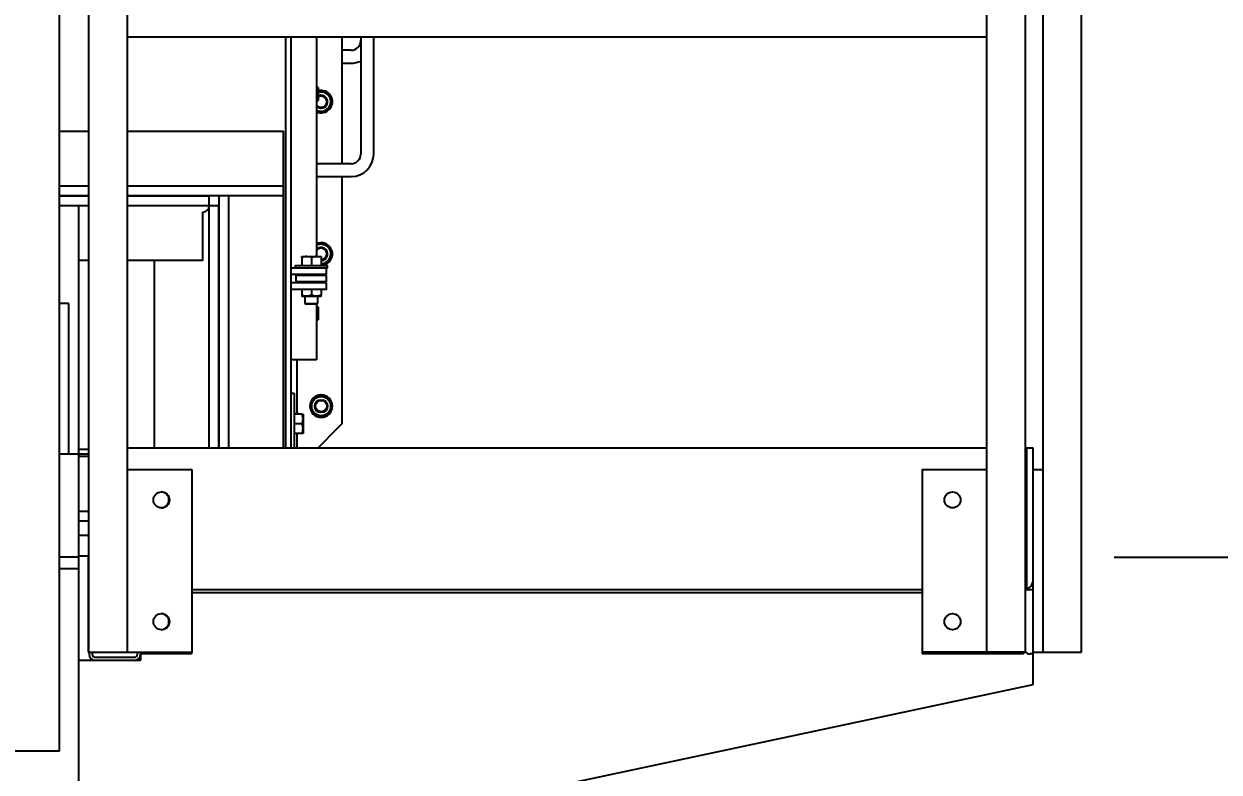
# Model space of a CAD drawing. Header units: millimetres. Extents: x 1293 to 41893, y 1011 to 26911.
# Drawn here: x 25248 to 26033, y 6211 to 6702 of the extents above; entities that cross this region are included whole.
import ezdxf

# ---------------------------------------------------------------- set-up
doc = ezdxf.new("R2010")
doc.units = ezdxf.units.MM
doc.header["$LTSCALE"] = 50
doc.layers.add('CAPA_1', color=7, linetype='Continuous')
doc.layers.add('STRUC', color=4, linetype='Continuous')
doc.styles.add('SLDTEXTSTYLE0', font='TXT', dxfattribs={"width": 0.75})
doc.dimstyles.new('SLDDIMSTYLE0', dxfattribs={"dimtxt": 100, "dimasz": 100, "dimexe": 0, "dimexo": 0.0625, "dimgap": 25, "dimtad": 2, "dimdec": 0, "dimlfac": 1.5, "dimrnd": 1e-09, "dimzin": 12, "dimdsep": 46, "dimtxsty": 'SLDTEXTSTYLE0', "dimsah": 1, "dimcen": 0.09, "dimadec": 0, "dimazin": 3, "dimtfac": 1, "dimtdec": 0, "dimtofl": 0, "dimtmove": 0, "dimatfit": 3, "dimfxl": 1, "dimfrac": 2, "dimtolj": 1, "dimtzin": 12, "dimarcsym": 0})
doc.dimstyles.new('SLDDIMSTYLE1', dxfattribs={"dimtxt": 100, "dimasz": 100, "dimexe": 0, "dimexo": 0.0625, "dimgap": 25, "dimtad": 2, "dimdec": 4, "dimlfac": 75, "dimzin": 12, "dimdsep": 46, "dimtxsty": 'SLDTEXTSTYLE0', "dimsah": 1, "dimcen": 0.09, "dimadec": 0, "dimazin": 3, "dimtfac": 1, "dimtdec": 0, "dimtofl": 0, "dimtmove": 0, "dimatfit": 3, "dimfxl": 1, "dimfrac": 2, "dimtolj": 1, "dimtzin": 12, "dimarcsym": 0})

# ---------------------------------------------------------------- blocks, each defined once
blk = doc.blocks.new('_D_24')
at = {"layer": 'CAPA_1', "transparency": 16777216}
for p, q in [((25738.45, 8765.65), (26713.41, 8765.65)), ((26663.41, 8765.65), (26663.41, 4708.49)), ((25889.21, 4708.49), (26713.41, 4708.49))]:
    blk.add_line(p, q, dxfattribs=at)
for points in [[(26663.41, 8765.65), (26648.02, 8665.65), (26678.79, 8665.65)], [(26663.41, 4708.49), (26678.79, 4808.49), (26648.02, 4808.49)]]:
    blk.add_solid(points, dxfattribs=at)
at = {"layer": 'CAPA_1', "transparency": 16777216, "insert": (26534.5, 6589.29), "char_height": 100, "attachment_point": 1, "rotation": 90, "style": 'SLDTEXTSTYLE0'}
blk.add_mtext('6086', dxfattribs=at)
blk = doc.blocks.new('_D_25')
at = {"layer": 'CAPA_1', "transparency": 16777216}
blk.add_arc((21236.48, 4708.49), 1605.71, 0, 40, dxfattribs=at)
for points in [[(22466.52, 5740.62), (22516.3, 5652.54), (22540.48, 5671.57)], [(22842.19, 4708.49), (22854.46, 4808.92), (22823.7, 4807.97)]]:
    blk.add_solid(points, dxfattribs=at)
at = {"layer": 'CAPA_1', "transparency": 16777216, "insert": (22832.09, 5396.26), "char_height": 100, "attachment_point": 1, "rotation": 290, "style": 'SLDTEXTSTYLE0'}
blk.add_mtext('40°', dxfattribs=at)
blk = doc.blocks.new('_D_26')
at = {"layer": 'CAPA_1', "transparency": 16777216}
for p, q in [((25963.81, 6351.83), (26181.98, 6351.83)), ((26131.98, 6351.83), (26131.98, 4708.49)), ((25889.21, 4708.49), (26181.98, 4708.49))]:
    blk.add_line(p, q, dxfattribs=at)
for points in [[(26131.98, 6351.83), (26116.59, 6251.83), (26147.36, 6251.83)], [(26131.98, 4708.49), (26147.36, 4808.49), (26116.59, 4808.49)]]:
    blk.add_solid(points, dxfattribs=at)
at = {"layer": 'CAPA_1', "transparency": 16777216, "insert": (26003.07, 5382.38), "char_height": 100, "attachment_point": 1, "rotation": 90, "style": 'SLDTEXTSTYLE0'}
blk.add_mtext('2465', dxfattribs=at)
blk = doc.blocks.new('_D_27')
at = {"layer": 'CAPA_1', "transparency": 16777216}
for p, q in [((25966.9, 7085.53), (26435.9, 7085.53)), ((26385.9, 7085.53), (26385.9, 4708.49)), ((25889.21, 4708.49), (26435.9, 4708.49))]:
    blk.add_line(p, q, dxfattribs=at)
for points in [[(26385.9, 7085.53), (26370.52, 6985.53), (26401.28, 6985.53)], [(26385.9, 4708.49), (26401.28, 4808.49), (26370.52, 4808.49)]]:
    blk.add_solid(points, dxfattribs=at)
at = {"layer": 'CAPA_1', "transparency": 16777216, "insert": (26256.99, 5749.23), "char_height": 100, "attachment_point": 1, "rotation": 90, "style": 'SLDTEXTSTYLE0'}
blk.add_mtext('3566', dxfattribs=at)

msp = doc.modelspace()

# ---------------------------------------------------------------- linework, layer by layer
at = {"color": 7, "linetype": 'Continuous', "lineweight": 25}
for p, q in [((25905.4286964, 7083.4942403), (25905.4286964, 6289.4929069)), ((25880.0286964, 7060.1262403), (25880.0286964, 6289.4929069)), ((25271.3106964, 6224.3595736), (25271.3106964, 6760.1262403)), ((25290.5020298, 6289.4929069), (25290.5020298, 6760.1262403)), ((25315.9020298, 6289.4929069), (25315.9020298, 6760.1262403)), ((25942.4620298, 6289.4929069), (25942.4620298, 6750.2134512)), ((25917.0620298, 6746.1595736), (25917.0620298, 6289.4929069)), ((25880.0286964, 6693.4595736), (25315.9020298, 6693.4595736)), ((25419.9571259, 6423.7929069), (25419.9571259, 6693.4595736)), ((25423.1321259, 6693.4595736), (25423.1321259, 6423.7929069)), ((25440.0654593, 6693.4595736), (25440.0654593, 6549.3172182)), ((25456.9987926, 6610.3522048), (25456.9987926, 6693.4595736)), ((25469.1654593, 6693.4595736), (25469.1654593, 6616.7022048)), ((25477.6321259, 6616.7022048), (25477.6321259, 6693.4595736)), ((25462.8154593, 6684.8522048), (25456.9987926, 6684.8522048)), ((25456.9987926, 6676.3855382), (25462.8154593, 6676.3855382)), ((25441.1321259, 6660.3522048), (25440.0654593, 6660.3522048)), ((25441.1321259, 6660.3522048), (25441.1321259, 6651.8855382)), ((25440.0654593, 6651.8855382), (25441.1321259, 6651.8855382)), ((25271.3106964, 6631.7855382), (25290.5020298, 6631.7855382)), ((25315.9020298, 6631.7855382), (25418.4654593, 6631.7855382)), ((25418.4654593, 6423.7929069), (25418.4654593, 6631.7855382)), ((25462.8154593, 6610.3522048), (25440.0654593, 6610.3522048)), ((25440.0654593, 6601.8855382), (25462.8154593, 6601.8855382)), ((25456.9987926, 6439.7188715), (25456.9987926, 6601.8855382)), ((25271.3106964, 6595.8022048), (25290.5020298, 6595.8022048)), ((25315.9020298, 6595.8022048), (25418.4654593, 6595.8022048)), ((25271.3106964, 6589.4522048), (25290.5020298, 6589.4522048)), ((25315.9020298, 6589.4522048), (25418.4654593, 6589.4522048)), ((25376.1321259, 6423.7929069), (25376.1321259, 6589.4522048)), ((25382.4821259, 6423.7929069), (25382.4821259, 6589.4522048)), ((25430.3821259, 6549.3172182), (25443.0821259, 6549.3172182)), ((25430.3821259, 6548.7501832), (25430.3821259, 6543.4955382)), ((25436.7321259, 6548.7501832), (25436.7321259, 6543.4955382)), ((25443.0821259, 6548.7501832), (25443.0821259, 6543.4955382)), ((25447.3154593, 6541.8022048), (25423.1321259, 6541.8022048)), ((25446.7321259, 6537.5688715), (25423.1321259, 6537.5688715)), ((25426.1487926, 6543.4955382), (25426.1487926, 6541.8022048)), ((25426.1487926, 6543.4955382), (25447.3154593, 6543.4955382)), ((25432.4987926, 6537.5688715), (25432.4987926, 6536.9022048)), ((25440.9654593, 6536.9022048), (25440.9654593, 6537.5688715)), ((25446.7321259, 6537.5688715), (25446.7321259, 6541.8022048)), ((25447.3154593, 6541.8022048), (25447.3154593, 6543.4955382)), ((25446.7321259, 6532.0022048), (25423.1321259, 6532.0022048)), ((25426.7321259, 6532.6688715), (25426.7321259, 6536.9022048)), ((25446.7321259, 6536.9022048), (25426.7321259, 6536.9022048)), ((25446.7321259, 6532.6688715), (25426.7321259, 6532.6688715)), ((25429.3661259, 6532.0022048), (25429.3661259, 6532.6688715)), ((25444.0981259, 6532.0022048), (25444.0981259, 6532.6688715)), ((25446.7321259, 6532.6688715), (25446.7321259, 6536.9022048)), ((25446.7321259, 6527.7688715), (25446.7321259, 6532.0022048)), ((25446.7321259, 6527.7688715), (25423.1321259, 6527.7688715)), ((25430.3821259, 6527.7688715), (25430.3821259, 6523.956347)), ((25430.3821259, 6523.3891258), (25430.4294473, 6523.3618048)), ((25430.4294473, 6523.3618048), (25443.0348046, 6523.3618048)), ((25432.4987926, 6523.3618048), (25432.4987926, 6518.6255515)), ((25436.7321259, 6527.7688715), (25436.7321259, 6523.9561608)), ((25440.9654593, 6518.6255515), (25440.9654593, 6523.3618048)), ((25443.0821259, 6527.7688715), (25443.0821259, 6523.956347)), ((25432.4987926, 6518.6255515), (25433.0279593, 6518.0963848)), ((25432.4987926, 6518.6255515), (25440.9654593, 6518.6255515)), ((25440.4362926, 6518.0963848), (25433.0279593, 6518.0963848)), ((25440.0654593, 6518.0963848), (25440.0654593, 6481.4522048)), ((25441.1321259, 6516.3522048), (25440.0654593, 6516.3522048)), ((25440.4362926, 6518.0963848), (25440.9654593, 6518.6255515)), ((25441.1321259, 6516.3522048), (25441.1321259, 6507.8855382)), ((25440.0654593, 6507.8855382), (25441.1321259, 6507.8855382)), ((25440.0654593, 6481.4522048), (25423.1321259, 6481.4522048)), ((25427.3654593, 6445.9605382), (25427.3654593, 6481.4522048)), ((25425.4181259, 6459.4522048), (25423.1321259, 6459.4522048)), ((25425.4181259, 6459.4522048), (25425.4181259, 6423.7929069)), ((25436.8294473, 6451.1122212), (25435.7661259, 6451.1122212)), ((25428.386771, 6445.9605382), (25425.4181259, 6445.9605382)), ((25430.672771, 6445.8022048), (25425.4181259, 6445.8022048)), ((25428.4245699, 6445.8022048), (25428.386771, 6445.9605382)), ((25428.9538059, 6445.9605382), (25428.9538059, 6445.8022048)), ((25431.2398059, 6445.8022048), (25431.2398059, 6433.1022048)), ((25435.7663543, 6451.0542212), (25436.8296427, 6451.0625938)), ((25430.672771, 6439.4522048), (25425.4181259, 6439.4522048)), ((25453.8237926, 6436.5438715), (25441.072828, 6423.7929069)), ((25456.9987926, 6439.7188715), (25453.8237926, 6436.5438715)), ((25430.672771, 6433.1022048), (25425.4181259, 6433.1022048)), ((25427.3654593, 6423.7929069), (25427.3654593, 6433.1022048)), ((25284.0453631, 6422.7855382), (25290.5020298, 6422.7855382)), ((25315.9020298, 6423.7929069), (25880.0286964, 6423.7929069)), ((25905.4286964, 6423.7929069), (25910.7120298, 6423.7929069)), ((25906.4786964, 6331.0227362), (25906.4786964, 6423.7929069)), ((25910.7120298, 6268.2262403), (25910.7120298, 6423.7929069)), ((25290.5020298, 6419.6105382), (25284.0453631, 6419.6105382)), ((25290.5020298, 6419.4522048), (25284.0453631, 6419.4522048)), ((25315.9020298, 6409.4929069), (25358.2353631, 6409.4929069)), ((25358.2353631, 6409.4929069), (25358.2353631, 6289.4929069)), ((25837.6953631, 6409.4929069), (25880.0286964, 6409.4929069)), ((25837.6953631, 6409.4929069), (25837.6953631, 6288.3262403)), ((25910.7120298, 6409.4929069), (25917.0620298, 6409.4929069)), ((25284.0453631, 6366.2772048), (25290.5020298, 6366.2772048)), ((25290.5020298, 6352.4522048), (25284.0453631, 6352.4522048)), ((25290.1820298, 6352.4522048), (25290.1820298, 6289.4929069)), ((25358.2353631, 6330.6595736), (25837.6953631, 6330.6595736)), ((25837.6953631, 6328.5429069), (25358.2353631, 6328.5429069)), ((25905.4286964, 6330.6595736), (25910.7120298, 6330.6595736)), ((25290.1820298, 6289.4929069), (25358.2353631, 6289.4929069)), ((25290.7120298, 6289.4929069), (25290.7120298, 6288.1569069)), ((25292.7440298, 6289.4929069), (25292.7440298, 6288.1569069)), ((25322.5466964, 6288.1569069), (25322.5466964, 6289.4929069)), ((25324.5786964, 6289.4929069), (25324.5786964, 6284.0929069)), ((25357.9120298, 6288.3262403), (25324.5786964, 6288.3262403)), ((25357.9120298, 6289.4929069), (25357.9120298, 6288.3262403)), ((25905.4286964, 6289.4929069), (25837.6953631, 6289.4929069)), ((25904.3620298, 6288.3262403), (25837.6953631, 6288.3262403)), ((25904.3620298, 6289.4929069), (25904.3620298, 6288.3262403)), ((25910.7120298, 6288.3262403), (25908.5953631, 6288.3262403)), ((25910.7120298, 6289.4929069), (25942.4620298, 6289.4929069)), ((25324.5786964, 6284.0929069), (25284.0453631, 6284.0929069)), ((25294.7760298, 6286.1249069), (25320.5146964, 6286.1249069)), ((25374.0453631, 6154.0929069), (25910.7120298, 6268.2262403)), ((25271.3106964, 6224.3595736), (25186.6440298, 6224.3595736))]:
    msp.add_line(p, q, dxfattribs=at)
at = {"color": 7, "linetype": 'Continuous', "lineweight": 25, "flags": 128}
for points in [[(25441.9728334, 6657.8500496), (25441.5091862, 6657.7536335), (25441.1321259, 6657.64998)], [(25436.7638505, 6453.5996612), (25436.4185346, 6452.4044985), (25436.2952926, 6451.1122212)], [(25436.2955046, 6451.0583879), (25436.4289181, 6449.767121), (25436.780765, 6448.5819043)]]:
    msp.add_lwpolyline(points, dxfattribs=at)
at = {"color": 7, "linetype": 'Continuous', "lineweight": 25}
for centre, radius in [((25443.1321259, 6451.1122212), 6.3026787), ((25443.1321259, 6451.1122212), 4.2333333), ((25443.1321259, 6451.1122212), 3.7041667), ((25338.2353631, 6389.4929069), 5.2916667), ((25857.6953631, 6389.4929069), 5.2916667), ((25338.2353631, 6309.4929069), 5.2916667), ((25857.6953631, 6309.4929069), 5.2916667)]:
    msp.add_circle(centre, radius, dxfattribs=at)
for centre, radius, start, end in [((25462.8154593, 6691.2022048), 6.35, 270, 0), ((25462.8154593, 6691.2022048), 14.8166667, 270, 295.3769335252), ((25443.1321259, 6651.1122212), 7.366, 245.3970711929, 105.7546038438), ((25443.1321259, 6651.1122212), 6.3026787, 240.8849022844, 108.5012292469), ((25443.1321259, 6651.1122212), 4.2333333, 223.5802569144, 118.1928676474), ((25443.1321259, 6651.1122212), 6.8368333, 40.791353798, 79.9220115478), ((25443.1321259, 6651.1122212), 3.7041667, 214.1167385198, 122.6790125917), ((25443.1321259, 6651.1122212), 6.8368333, 340.8297520958, 19.2999914693), ((25443.1321259, 6651.1122212), 6.8368333, 243.3492609629, 259.7086451472), ((25443.1321259, 6651.1122212), 6.8368333, 280.3387467867, 319.1118955887), ((25462.8154593, 6616.7022048), 6.35, 270, 359.9999999999), ((25462.8154593, 6616.7022048), 14.8166667, 269.9999999999, 359.9999999999), ((25443.1321259, 6551.1122212), 6.3026787, 269.5454600846, 119.1151005144), ((25443.1321259, 6551.1122212), 4.2333333, 269.32326246, 136.4197437303), ((25443.1321259, 6551.1122212), 7.366, 269.6110764355, 114.6029288071), ((25443.1321259, 6551.1122212), 6.8368333, 99.7625695078, 116.6507390371), ((25443.1321259, 6551.1122212), 3.7041667, 269.2265801632, 145.8832303367), ((25443.1321259, 6551.1122212), 6.8368333, 40.791353798, 79.9220115478), ((25443.1321259, 6551.1122212), 6.8368333, 340.8297520958, 19.2999914693), ((25443.1321259, 6551.1122212), 6.8368333, 280.3387467867, 319.1118955887), ((25443.1321259, 6451.1122212), 7.366, 180.4511525322, 180), ((25443.1321259, 6451.1122212), 6.8368333, 99.7625695078, 140.7982485159), ((25443.1321259, 6451.1122212), 6.8368333, 40.791353798, 79.9220115479), ((25443.1321259, 6451.1122212), 6.8368333, 340.8297520958, 19.2999914693), ((25443.1321259, 6451.1122212), 6.8368333, 219.5426454975, 259.7086451472), ((25443.1321259, 6451.1122212), 6.8368333, 280.3387467867, 319.1118955887), ((25337.9120298, 6389.4929069), 5.2916667, 271.7507258045, 88.2492741651), ((25904.3620298, 6337.0095736), 6.35, 279.6703347378, 359.9999823999), ((25337.9120298, 6309.4929069), 5.2916667, 271.7507258269, 88.2492741447), ((25294.7760298, 6288.1569069), 4.064, 180, 270), ((25294.7760298, 6288.1569069), 2.032, 180, 270), ((25320.5146964, 6288.1569069), 2.032, 270, 0), ((25320.5146964, 6288.1569069), 4.064, 270, 0), ((25908.5953631, 6292.5595736), 4.2333333, 221.5798534803, 270)]:
    msp.add_arc(centre, radius, start, end, dxfattribs=at)
for points, knots in [([(25443.1321259, 6658.4443545), (25442.5829883, 6658.127347), (25441.9250848, 6657.7475508), (25441.2446215, 6657.3547312), (25441.1321259, 6657.2897895)], [0, 0, 0, 0, 0.8346779946, 1, 1, 1, 1]), ([(25449.4821259, 6654.7786105), (25448.9309663, 6655.0967853), (25447.8166957, 6655.7400343), (25446.1658036, 6656.6930655), (25444.5877108, 6657.6040708), (25443.6202757, 6658.1625542), (25443.1321259, 6658.4443545)], [0, 0, 0, 0, 0.2646176718, 0.5349733347, 0.7653562273, 1, 1, 1, 1]), ([(25443.1321259, 6643.7800879), (25443.6832672, 6644.0982521), (25444.7975021, 6644.7414804), (25446.4483756, 6645.6945008), (25448.0264851, 6646.6055159), (25448.9939576, 6647.1640209), (25449.4821259, 6647.4458319)], [0, 0, 0, 0, 0.26460612106, 0.53495060651, 0.76534489377, 1, 1, 1, 1]), ([(25449.4821259, 6647.4458319), (25449.4821259, 6648.3309955), (25449.4821259, 6649.819305), (25449.4821259, 6651.99557), (25449.4821259, 6653.5529586), (25449.4821259, 6654.4722664), (25449.4821259, 6654.7786105)], [0, 0, 0, 0, 0.3661794341, 0.6156922034, 0.8719357593, 1, 1, 1, 1]), ([(25440.0654593, 6645.5504209), (25440.1046533, 6645.5277949), (25440.6373981, 6645.2202507), (25441.6773518, 6644.6199036), (25442.6442481, 6644.0617312), (25443.1321259, 6643.7800879)], [0, 0, 0, 0, 0.0378530797, 0.5145186284, 1, 1, 1, 1]), ([(25443.1321259, 6558.4443545), (25442.5811882, 6558.1263078), (25441.5756021, 6557.5458005), (25440.5356467, 6556.9454525), (25440.0654593, 6556.6740215)], [0, 0, 0, 0, 0.54787728047, 1, 1, 1, 1]), ([(25449.4821259, 6554.7786105), (25448.9309663, 6555.0967853), (25447.8166957, 6555.7400343), (25446.1658036, 6556.6930655), (25444.5877108, 6557.6040708), (25443.6202757, 6558.1625542), (25443.1321259, 6558.4443545)], [0, 0, 0, 0, 0.2646176718, 0.5349733347, 0.7653562273, 1, 1, 1, 1]), ([(25449.4821259, 6547.4458319), (25449.4821259, 6548.3309955), (25449.4821259, 6549.819305), (25449.4821259, 6551.99557), (25449.4821259, 6553.5529586), (25449.4821259, 6554.4722664), (25449.4821259, 6554.7786105)], [0, 0, 0, 0, 0.3661794341, 0.6156922034, 0.8719357593, 1, 1, 1, 1]), ([(25433.5118631, 6549.3172182), (25433.1565878, 6549.3025085), (25432.0966724, 6549.2586244), (25431.0667959, 6548.9532191), (25430.3821259, 6548.7501832)], [0, 0, 0, 0, 0.3351922062, 1, 1, 1, 1]), ([(25430.3821259, 6548.7501832), (25430.3821259, 6548.8663404), (25430.3821259, 6549.1893626), (25430.3821259, 6549.2673041), (25430.3821259, 6549.3172182)], [0, 0, 0, 0, 0.3595950484, 1, 1, 1, 1]), ([(25436.7321259, 6548.7501832), (25436.5342401, 6548.814405), (25435.5153231, 6549.145084), (25434.4559882, 6549.2404076), (25433.6023888, 6549.3172182)], [0, 0, 0, 0, 0.1942119601, 1, 1, 1, 1]), ([(25439.8618631, 6549.3172182), (25439.5065878, 6549.3025085), (25438.4466724, 6549.2586244), (25437.4167959, 6548.9532191), (25436.7321259, 6548.7501832)], [0, 0, 0, 0, 0.3351922062, 1, 1, 1, 1]), ([(25443.0821259, 6548.7501832), (25442.8842401, 6548.814405), (25441.8653231, 6549.145084), (25440.8059882, 6549.2404076), (25439.9523888, 6549.3172182)], [0, 0, 0, 0, 0.1942119601, 1, 1, 1, 1]), ([(25443.0821259, 6549.3172182), (25443.0821259, 6549.2848229), (25443.0821259, 6549.2212428), (25443.0821259, 6548.9051973), (25443.0821259, 6548.7501832)], [0, 0, 0, 0, 0.5095195514, 1, 1, 1, 1]), ([(25443.1321259, 6543.7800879), (25443.6832672, 6544.0982521), (25444.7975021, 6544.7414804), (25446.4483756, 6545.6945008), (25448.0264851, 6546.6055159), (25448.9939576, 6547.1640209), (25449.4821259, 6547.4458319)], [0, 0, 0, 0, 0.2646061211, 0.5349506065, 0.7653448938, 1, 1, 1, 1]), ([(25436.7321259, 6523.9561608), (25436.1809847, 6523.7923682), (25435.0667498, 6523.4612311), (25433.4158763, 6523.3401477), (25431.8377668, 6523.5180242), (25430.8702943, 6523.8093497), (25430.3821259, 6523.956347)], [0, 0, 0, 0, 0.2646061211, 0.5349506065, 0.7653448938, 1, 1, 1, 1]), ([(25430.3821259, 6523.956347), (25430.3821259, 6523.8740331), (25430.3821259, 6523.6311414), (25430.3821259, 6523.3962039), (25430.3821259, 6523.4216294), (25430.3821259, 6523.4299843)], [0, 0, 0, 0, 0.2560436476, 0.755532585, 1, 1, 1, 1]), ([(25443.0821259, 6523.956347), (25442.5309663, 6523.7925225), (25441.4166957, 6523.4613211), (25439.7658036, 6523.3401386), (25438.1877108, 6523.5179238), (25437.2202757, 6523.8091922), (25436.7321259, 6523.9561608)], [0, 0, 0, 0, 0.2646176718, 0.5349733347, 0.7653562273, 1, 1, 1, 1]), ([(25443.0821259, 6523.4278482), (25443.0821259, 6523.4196825), (25443.0821259, 6523.3934523), (25443.0821259, 6523.6270335), (25443.0821259, 6523.8740371), (25443.0821259, 6523.956347)], [0, 0, 0, 0, 0.23159422221, 0.7439414361, 1, 1, 1, 1]), ([(25443.1321259, 6458.4443545), (25442.5809847, 6458.1261903), (25441.4667498, 6457.482962), (25439.8158763, 6456.5299416), (25438.2377668, 6455.6189266), (25437.2702943, 6455.0604216), (25436.7821259, 6454.7786105)], [0, 0, 0, 0, 0.2646061211, 0.5349506065, 0.7653448938, 1, 1, 1, 1]), ([(25436.7821259, 6454.7786105), (25436.7821259, 6454.4722614), (25436.7821259, 6453.5682878), (25436.7821259, 6452.0117889), (25436.7821259, 6449.8347992), (25436.7821259, 6448.3309933), (25436.7821259, 6447.4458319)], [0, 0, 0, 0, 0.12806477444, 0.37789303104, 0.63381903979, 1, 1, 1, 1]), ([(25449.4821259, 6454.7786105), (25448.9309663, 6455.0967853), (25447.8166957, 6455.7400343), (25446.1658036, 6456.6930655), (25444.5877108, 6457.6040708), (25443.6202757, 6458.1625542), (25443.1321259, 6458.4443545)], [0, 0, 0, 0, 0.2646176718, 0.5349733347, 0.76535622725, 1, 1, 1, 1]), ([(25449.4821259, 6447.4458319), (25449.4821259, 6448.3309955), (25449.4821259, 6449.819305), (25449.4821259, 6451.99557), (25449.4821259, 6453.5529586), (25449.4821259, 6454.4722664), (25449.4821259, 6454.7786105)], [0, 0, 0, 0, 0.3661794341, 0.6156922034, 0.8719357593, 1, 1, 1, 1]), ([(25428.386771, 6445.9605382), (25428.5029282, 6445.9605382), (25428.8259504, 6445.9605382), (25428.9038918, 6445.9605382), (25428.9538059, 6445.9605382)], [0, 0, 0, 0, 0.3595950484, 1, 1, 1, 1]), ([(25431.2398059, 6442.6724677), (25431.2250963, 6443.027743), (25431.1812122, 6444.0876584), (25430.8758068, 6445.1175349), (25430.672771, 6445.8022048)], [0, 0, 0, 0, 0.3351922062, 1, 1, 1, 1]), ([(25430.672771, 6445.8022048), (25430.7889282, 6445.8022048), (25431.1119504, 6445.8022048), (25431.1898918, 6445.8022048), (25431.2398059, 6445.8022048)], [0, 0, 0, 0, 0.3595950484, 1, 1, 1, 1]), ([(25436.7821259, 6447.4458319), (25437.3332856, 6447.1276571), (25438.4475562, 6446.4844081), (25440.0984483, 6445.531377), (25441.676541, 6444.6203716), (25442.6439762, 6444.0618882), (25443.1321259, 6443.7800879)], [0, 0, 0, 0, 0.2646176718, 0.5349733347, 0.7653562273, 1, 1, 1, 1]), ([(25443.1321259, 6443.7800879), (25443.6832672, 6444.0982521), (25444.7975021, 6444.7414804), (25446.4483756, 6445.6945008), (25448.0264851, 6446.6055159), (25448.9939576, 6447.1640209), (25449.4821259, 6447.4458319)], [0, 0, 0, 0, 0.2646061211, 0.5349506065, 0.7653448938, 1, 1, 1, 1]), ([(25430.672771, 6439.4522048), (25430.7369928, 6439.6500907), (25431.0676717, 6440.6690077), (25431.1629953, 6441.7283426), (25431.2398059, 6442.581942)], [0, 0, 0, 0, 0.1942119601, 1, 1, 1, 1]), ([(25431.2398059, 6436.3224677), (25431.2250963, 6436.677743), (25431.1812122, 6437.7376584), (25430.8758068, 6438.7675349), (25430.672771, 6439.4522048)], [0, 0, 0, 0, 0.3351922062, 1, 1, 1, 1]), ([(25430.672771, 6433.1022048), (25430.7369928, 6433.3000907), (25431.0676717, 6434.3190077), (25431.1629953, 6435.3783426), (25431.2398059, 6436.231942)], [0, 0, 0, 0, 0.1942119601, 1, 1, 1, 1]), ([(25431.2398059, 6433.1022048), (25431.2074106, 6433.1022048), (25431.1438305, 6433.1022048), (25430.8277851, 6433.1022048), (25430.672771, 6433.1022048)], [0, 0, 0, 0, 0.5095195514, 1, 1, 1, 1])]:
    msp.add_open_spline(points, degree=3, knots=knots, dxfattribs=at)
at = {"layer": 'STRUC', "linetype": 'Continuous', "lineweight": 25}
for p, q in [((25290.5020298, 6589.1435736), (25271.3106964, 6589.1435736)), ((25369.6953631, 6589.1435736), (25315.9020298, 6589.1435736)), ((25369.6953631, 6423.7929069), (25369.6953631, 6589.1435736)), ((25290.5020298, 6582.7935736), (25271.3106964, 6582.7935736)), ((25284.0453631, 4842.2435736), (25284.0453631, 6582.7935736)), ((25376.0453631, 6582.7935736), (25315.9020298, 6582.7935736)), ((25365.4620298, 6546.8102403), (25365.4620298, 6578.5602403)), ((25376.0453631, 6423.7929069), (25376.0453631, 6582.7935736)), ((25290.5020298, 6546.8102403), (25284.0453631, 6546.8102403)), ((25365.4620298, 6546.8102403), (25315.9020298, 6546.8102403)), ((25333.7120298, 6423.7929069), (25333.7120298, 6546.8102403)), ((25277.3786964, 6518.4769069), (25271.3106964, 6518.4769069)), ((25277.3786964, 6419.5435736), (25277.3786964, 6518.4769069)), ((25284.0453631, 6419.5435736), (25271.3106964, 6419.5435736)), ((25284.0453631, 6418.1435736), (25290.5020298, 6418.1435736)), ((25284.0453631, 6382.1602403), (25290.5020298, 6382.1602403)), ((25284.0453631, 6375.8102403), (25290.5020298, 6375.8102403)), ((25284.0453631, 6351.8102403), (25271.3106964, 6351.8102403)), ((25271.3106964, 6344.3595736), (25284.0453631, 6344.3595736))]:
    msp.add_line(p, q, dxfattribs=at)
msp.add_arc((25365.4620298, 6582.7935736), 4.2333333, 270, 0, dxfattribs=at)

# ---------------------------------------------------------------- dimensions: what is measured, and where the dimension line sits
at = {"layer": 'CAPA_1'}
for base, p1, picture, middle in [((26663.4080781, 4708.4929069), (25674.9541303, 8765.6463094), '_D_24', (26663.4080781, 6737.0696082)), ((26385.9002576, 4708.4929069), (25903.3966964, 7085.5262403), '_D_27', (26385.9002576, 5897.0095736)), ((26131.9757085, 4708.4929069), (25900.3120298, 6351.8262403), '_D_26', (26131.9757085, 5530.1595736))]:
    dim = msp.add_linear_dim(base=base, p1=p1, p2=(25825.7071983, 4708.4929069), angle=90, dimstyle='SLDDIMSTYLE0', dxfattribs=at)
    dim.commit()
    dim.dimension.update_dxf_attribs({"geometry": picture, "text_midpoint": middle, "dimtype": 160})
dim = msp.add_angular_dim_2l(base=(22745.3522732, 5257.677891), line1=((20823.7856538, 4708.4929069), (25825.7071983, 4708.4929069)), line2=((23122.9733631, 6291.4496896), (21252.3587895, 4721.8176909)), dimstyle='SLDDIMSTYLE1', dxfattribs=at)
dim.commit()
dim.dimension.update_dxf_attribs({"geometry": '_D_25', "text_midpoint": (22745.3522732, 5257.677891), "dimtype": 162})

doc.saveas('drawing.dxf')
